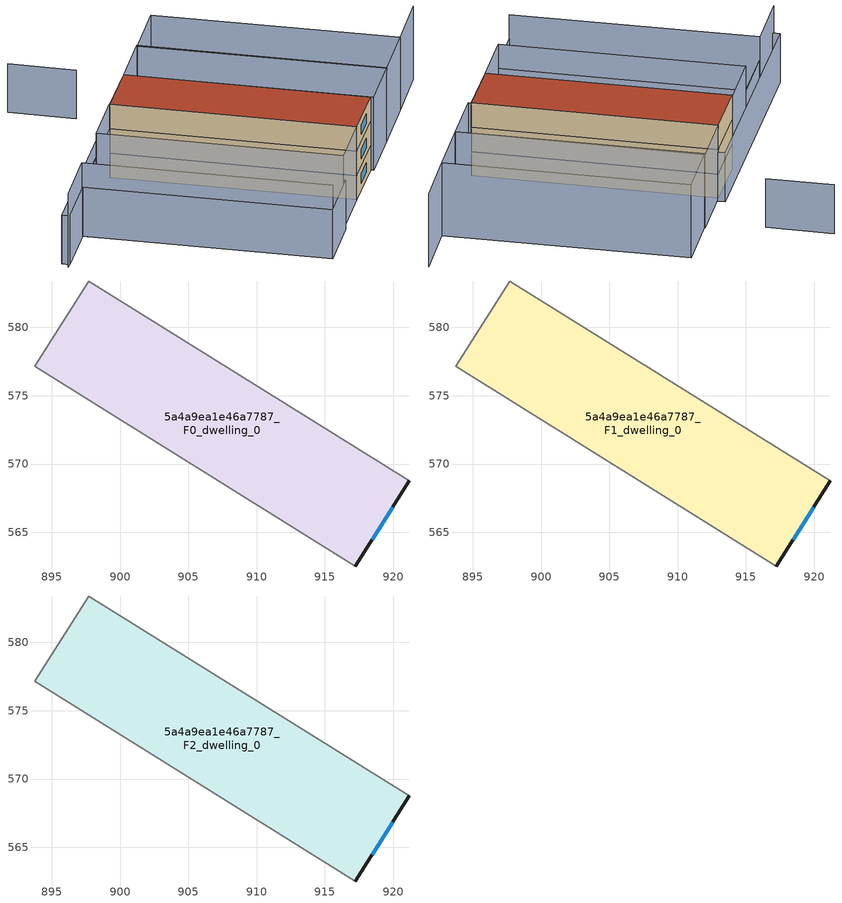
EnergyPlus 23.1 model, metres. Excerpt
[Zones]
5a4a9ea1e46a7787_F0_dwelling_0
 floor ground (EU_floor_Construction): 921.19,568.76 917.21,562.53 893.74,577.14 897.7,583.4 z0
 wall outside (EU_wall_Construction): 917.21,562.53 921.19,568.76 z0:3
 wall adiabatic (EU_wall_Construction): 921.19,568.76 897.7,583.4 893.74,577.14 917.21,562.53 z0:3
 window (EU_Window_Construction): 918.45,564.47 919.95,566.82 z0.93:2.07
5a4a9ea1e46a7787_F1_dwelling_0
 floor to 5a4a9ea1e46a7787_F0_dwelling_0 (EU_floor_Construction): 921.19,568.76 917.21,562.53 893.74,577.14 897.7,583.4 z3
 wall outside (EU_wall_Construction): 917.21,562.53 921.19,568.76 z3:6
 wall adiabatic (EU_wall_Construction): 921.19,568.76 897.7,583.4 893.74,577.14 917.21,562.53 z3:6
 window (EU_Window_Construction): 918.45,564.47 919.95,566.82 z3.93:5.07
5a4a9ea1e46a7787_F2_dwelling_0
 floor to 5a4a9ea1e46a7787_F1_dwelling_0 (EU_floor_Construction): 921.19,568.76 917.21,562.53 893.74,577.14 897.7,583.4 z6
 wall outside (EU_wall_Construction): 917.21,562.53 921.19,568.76 z6:9
 wall adiabatic (EU_wall_Construction): 921.19,568.76 897.7,583.4 893.74,577.14 917.21,562.53 z6:9
 window (EU_Window_Construction): 918.45,564.47 919.95,566.82 z6.93:8.07
 roof outside (EU_roof_Construction): 917.21,562.53 921.19,568.76 897.7,583.4 893.74,577.14 z9
shading: 881.88,558.38 885.89,564.9 / 885.89,564.9 909.78,550.19 / 933.34,587.83 929.31,581.27 / 929.31,581.27 905.58,595.86 / 893.7,577.17 917.21,562.53 / 917.21,562.53 913.41,556.43 / 913.41,556.43 889.9,571.07 / 889.9,571.07 893.7,577.17 / 921.47,568.58 897.7,583.4 / 897.7,583.4 901.55,589.59 / 901.55,589.59 925.33,574.77 / 925.33,574.77 921.47,568.58 / 905.54,595.88 929.33,581.26 / 929.33,581.26 925.31,574.73 / 925.31,574.73 901.53,589.35 / 901.53,589.35 905.54,595.88 z0:9; 895.29,591.78 888.79,595.89 / 889.84,571.1 913.61,556.34 / 913.61,556.34 909.73,550.1 / 909.73,550.1 885.97,564.86 / 885.97,564.86 889.84,571.1 / 898.04,583.93 882.19,558.89 / 882.19,558.89 881.46,559.36 / 881.46,559.36 897.3,584.4 / 897.3,584.4 898.04,583.93 z0:6
[Building]
EU S2 Campaign: North Axis=0; Terrain=City; Solar Distribution=FullExterior
[Site:Location]
Montreal-Trudeau.Intl.AP: Latitude=45.4667; Longitude=-73.75; Time Zone=-5; Elevation=36
[SizingPeriod:WeatherFileDays]
AnnualSizingPeriod: Begin Month=1; Begin Day of Month=1; End Month=12; End Day of Month=31; Day of Week for Start Day=Monday; Use Weather File Daylight Saving Period=No; Use Weather File Rain and Snow Indicators=No
[MATERIAL]
EU_InternalMass_Material: Roughness=MediumRough; Thickness=0.1; Conductivity=1; Density=1800; Specific Heat=900; Thermal Absorptance=0.9; Solar Absorptance=0.7; Visible Absorptance=0.7
[MATERIAL:NOMASS] Roughness=MediumRough; Thermal Absorptance=0.9; Solar Absorptance=0.7; Visible Absorptance=0.7
Name | Thermal Resistance
EU_wall_NoMass; EU_floor_NoMass | 1.36485
EU_roof_NoMass | 2.55992
[WINDOWMATERIAL:SIMPLEGLAZINGSYSTEM]
EU_Window_SimpleGlazing: UFactor=3.92339; Solar Heat Gain Coefficient=0.8; Visible Transmittance=0.8
[CONSTRUCTION]
EU_wall_Construction: EU_wall_NoMass
EU_roof_Construction: EU_roof_NoMass
EU_floor_Construction: EU_floor_NoMass
EU_Window_Construction: EU_Window_SimpleGlazing
EU_InternalMass_Construction: EU_InternalMass_Material
[ZONE] Type=1; Multiplier=1; Ceiling Height=autocalculate; Volume=613.505; Floor Area=autocalculate; Part of Total Floor Area=Yes
5a4a9ea1e46a7787_F0_dwelling_0; 5a4a9ea1e46a7787_F1_dwelling_0; 5a4a9ea1e46a7787_F2_dwelling_0
[INTERNALMASS] Construction=EU_InternalMass_Construction; Surface Area=204.502
Name | Zone or ZoneList
5a4a9ea1e46a7787_F0_dwelling_0_EU_InternalMass | 5a4a9ea1e46a7787_F0_dwelling_0
5a4a9ea1e46a7787_F1_dwelling_0_EU_InternalMass | 5a4a9ea1e46a7787_F1_dwelling_0
5a4a9ea1e46a7787_F2_dwelling_0_EU_InternalMass | 5a4a9ea1e46a7787_F2_dwelling_0
[OTHEREQUIPMENT] Fuel Type=Electricity; Design Level Calculation Method=Watts/Area; Power per Zone Floor Area=1; Fraction Latent=0; Fraction Radiant=0; Fraction Lost=0; Carbon Dioxide Generation Rate=0; EndUse Subcategory=EU_Step8_InternalGains
Name | Zone or ZoneList or Space or SpaceList | Schedule
EU_Step8_InternalGain_5a4a9ea1e46a7787_F0_dwelling_0_f000 | 5a4a9ea1e46a7787_F0_dwelling_0 | EU_Step8_GainSchedule_5a4a9ea1e46a7787_F0_dwelling_0_f000
EU_Step8_InternalGain_5a4a9ea1e46a7787_F1_dwelling_0_f000 | 5a4a9ea1e46a7787_F1_dwelling_0 | EU_Step8_GainSchedule_5a4a9ea1e46a7787_F1_dwelling_0_f000
EU_Step8_InternalGain_5a4a9ea1e46a7787_F2_dwelling_0_f000 | 5a4a9ea1e46a7787_F2_dwelling_0 | EU_Step8_GainSchedule_5a4a9ea1e46a7787_F2_dwelling_0_f000
[ZONEVENTILATION:DESIGNFLOWRATE] Schedule=EU_AlwaysOn; Design Flow Rate Calculation Method=AirChanges/Hour; Air Changes per Hour=0.860309; Ventilation Type=Natural; Fan Pressure Rise=0; Fan Total Efficiency=1; Constant Term Coefficient=1; Temperature Term Coefficient=0; Velocity Term Coefficient=0; Velocity Squared Term Coefficient=0; Minimum Indoor Temperature=-100; Maximum Indoor Temperature=100; Delta Temperature=-100; Minimum Outdoor Temperature=-100; Maximum Outdoor Temperature=100; Maximum Wind Speed=40
Name | Zone or ZoneList or Space or SpaceList
EU_ConstantAir_5a4a9ea1e46a7787_F0_dwelling_0 | 5a4a9ea1e46a7787_F0_dwelling_0
EU_ConstantAir_5a4a9ea1e46a7787_F1_dwelling_0 | 5a4a9ea1e46a7787_F1_dwelling_0
EU_ConstantAir_5a4a9ea1e46a7787_F2_dwelling_0 | 5a4a9ea1e46a7787_F2_dwelling_0
[HVACTEMPLATE:THERMOSTAT] Constant Heating Setpoint=20; Constant Cooling Setpoint=50
EU_HeatOnly_5a4a9ea1e46a7787_F0_dwelling_0; EU_HeatOnly_5a4a9ea1e46a7787_F1_dwelling_0; EU_HeatOnly_5a4a9ea1e46a7787_F2_dwelling_0
[HVACTEMPLATE:ZONE:IDEALLOADSAIRSYSTEM] System Availability Schedule=EU_AlwaysOn; Maximum Heating Supply Air Temperature=50; Minimum Cooling Supply Air Temperature=13; Maximum Heating Supply Air Humidity Ratio=0.0156; Minimum Cooling Supply Air Humidity Ratio=0.0077; Heating Limit=NoLimit; Cooling Limit=NoLimit; Heating Availability Schedule=EU_AlwaysOn; Cooling Availability Schedule=EU_CoolingOff; Dehumidification Control Type=ConstantSensibleHeatRatio; Cooling Sensible Heat Ratio=0.7; Dehumidification Setpoint=60; Humidification Control Type=None; Humidification Setpoint=30; Outdoor Air Method=None; Outdoor Air Flow Rate per Person=0.00944; Outdoor Air Flow Rate per Zone Floor Area=0; Outdoor Air Flow Rate per Zone=0; Demand Controlled Ventilation Type=None; Outdoor Air Economizer Type=NoEconomizer; Heat Recovery Type=None; Sensible Heat Recovery Effectiveness=0.7; Latent Heat Recovery Effectiveness=0.65
Name | Template Thermostat
5a4a9ea1e46a7787_F0_dwelling_0 | EU_HeatOnly_5a4a9ea1e46a7787_F0_dwelling_0
5a4a9ea1e46a7787_F1_dwelling_0 | EU_HeatOnly_5a4a9ea1e46a7787_F1_dwelling_0
5a4a9ea1e46a7787_F2_dwelling_0 | EU_HeatOnly_5a4a9ea1e46a7787_F2_dwelling_0
[SIZING:ZONE] Zone Cooling Design Supply Air Temperature Input Method=SupplyAirTemperature; Zone Cooling Design Supply Air Temperature=13; Zone Heating Design Supply Air Temperature Input Method=SupplyAirTemperature; Zone Heating Design Supply Air Temperature=50; Zone Cooling Design Supply Air Humidity Ratio=0.008; Zone Heating Design Supply Air Humidity Ratio=0.008; Cooling Design Air Flow Method=DesignDay; Cooling Design Air Flow Rate=0; Cooling Minimum Air Flow per Zone Floor Area=0.000762; Cooling Minimum Air Flow=0; Cooling Minimum Air Flow Fraction=0.2; Heating Design Air Flow Method=DesignDay; Heating Design Air Flow Rate=0; Heating Maximum Air Flow per Zone Floor Area=0.002032; Heating Maximum Air Flow=0.141576; Heating Maximum Air Flow Fraction=0.3; Account for Dedicated Outdoor Air System=No; Dedicated Outdoor Air System Control Strategy=NeutralSupplyAir; Dedicated Outdoor Air Low Setpoint Temperature for Design=autosize; Dedicated Outdoor Air High Setpoint Temperature for Design=autosize; Zone Load Sizing Method=Sensible Load Only No Latent Load; Zone Latent Cooling Design Supply Air Humidity Ratio Input Method=HumidityRatioDifference; Zone Cooling Design Supply Air Humidity Ratio Difference=0.005; Zone Latent Heating Design Supply Air Humidity Ratio Input Method=HumidityRatioDifference; Zone Humidification Design Supply Air Humidity Ratio Difference=0.005
5a4a9ea1e46a7787_F0_dwelling_0; 5a4a9ea1e46a7787_F1_dwelling_0; 5a4a9ea1e46a7787_F2_dwelling_0
[SCHEDULE:CONSTANT]
Name | Hourly Value
EU_AlwaysOn | 1
EU_CoolingOff | 0
[SCHEDULE:FILE] Column Number=1; Rows to Skip at Top=0; Number of Hours of Data=8760; Column Separator=Comma; Interpolate to Timestep=No; Minutes per Item=60; Adjust Schedule for Daylight Savings=Yes
Name | File
EU_Step8_GainSchedule_5a4a9ea1e46a7787_F0_dwelling_0_f000 | ../../schedules/5a4a9ea1e46a7787/5a4a9ea1e46a7787_F0_dwelling_0_f000_gain.csv
EU_Step8_GainSchedule_5a4a9ea1e46a7787_F1_dwelling_0_f000 | ../../schedules/5a4a9ea1e46a7787/5a4a9ea1e46a7787_F1_dwelling_0_f000_gain.csv
EU_Step8_GainSchedule_5a4a9ea1e46a7787_F2_dwelling_0_f000 | ../../schedules/5a4a9ea1e46a7787/5a4a9ea1e46a7787_F2_dwelling_0_f000_gain.csv
